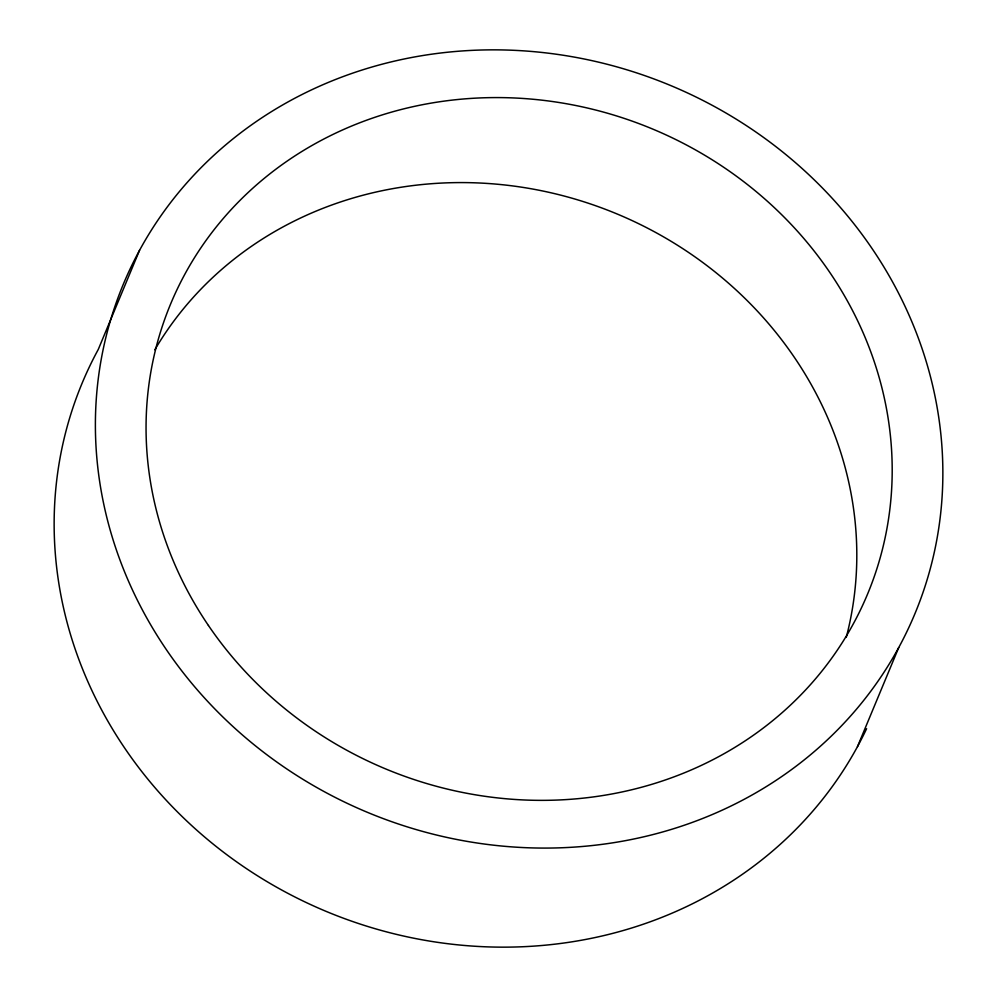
<?xml version="1.0" encoding="UTF-8"?>
<svg xmlns="http://www.w3.org/2000/svg" width="997" height="997" viewBox="0 0 997 997"><rect width="100%" height="100%" fill="white"/><g stroke="black" fill="none" stroke-linecap="round" stroke-linejoin="round"><path stroke-width="1.5" d="M139.53 250.334L98.292 349.399A428.722 393.765 22.6 0 0 299.337 899.194A428.722 393.765 22.6 0 0 866.617 728.67M857.47 746.666L898.708 647.601A428.722 393.765 22.6 0 0 492.431 49.85A428.722 393.765 22.6 0 0 166.225 649.446A428.722 393.765 22.6 0 0 898.708 647.601M154.809 349.785A377.452 346.669 22.6 0 1 616.869 213.881A377.452 346.669 22.6 0 1 846.254 637.407M208.423 625.468A377.452 346.669 22.6 0 0 853.32 623.848A377.452 346.669 22.6 0 0 495.621 97.581A377.452 346.669 22.6 0 0 208.423 625.468"/></g></svg>
